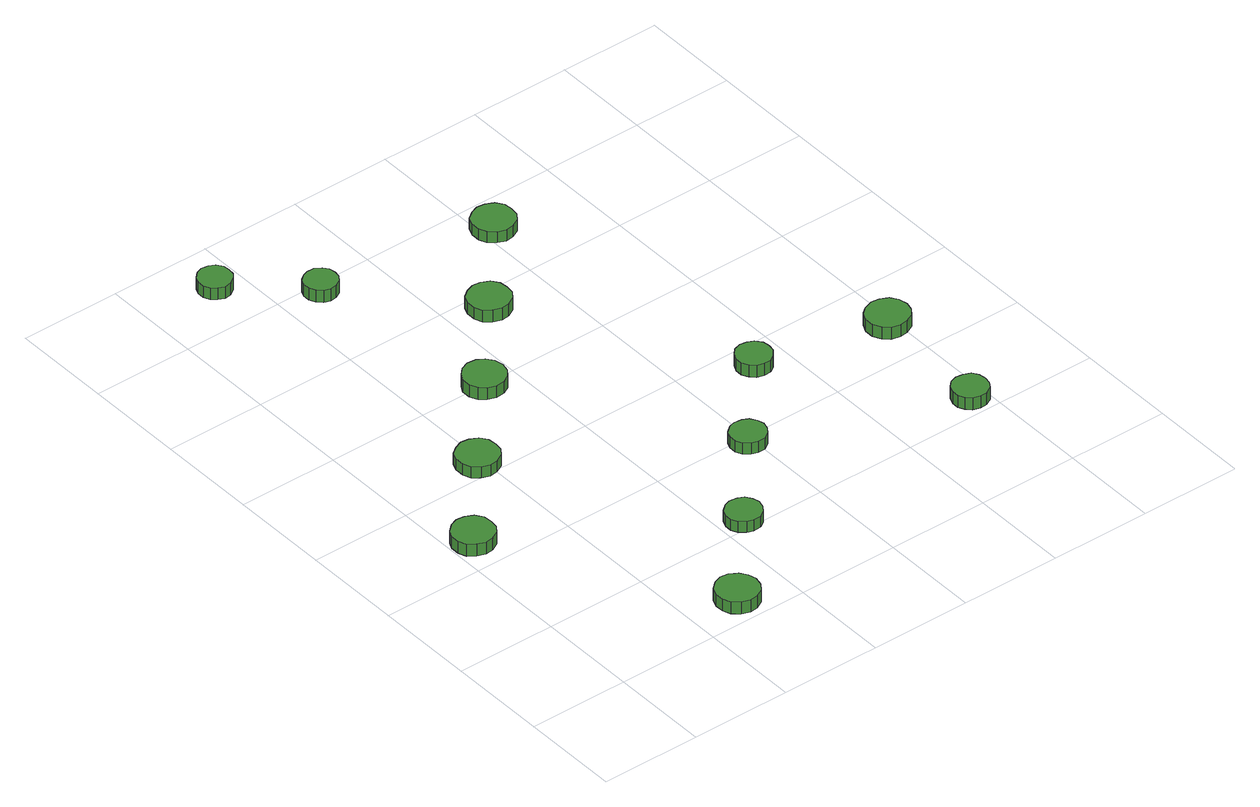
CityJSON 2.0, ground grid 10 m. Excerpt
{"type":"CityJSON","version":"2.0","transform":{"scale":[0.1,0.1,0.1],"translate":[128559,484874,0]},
"CityObjects":{
"tree1":{"type":"SolitaryVegetationObject","attributes":{"function":"something"},"geometry":[{"type":"MultiSurface","lod":"1","boundaries":[[[0,1,2,3,4,5,6,7,8,9,10,11,12,13,14]],[[15,16,17,18,19,20,21,22,23,24,25,26,27,28,29]],[[0,29,28,1]],[[1,28,27,2]],[[2,27,26,3]],[[3,26,25,4]],[[4,25,24,5]],[[5,24,23,6]],[[6,23,22,7]],[[7,22,21,8]],[[8,21,20,9]],[[9,20,19,10]],[[10,19,18,11]],[[11,18,17,12]],[[12,17,16,13]],[[13,16,15,14]],[[14,15,29,0]]]}]},
"tree2":{"type":"SolitaryVegetationObject","attributes":{"function":"something"},"geometry":[{"type":"MultiSurface","lod":"1","boundaries":[[[30,31,32,33,34,35,36,37,38,39,40,41,42,43,44]],[[45,46,47,48,49,50,51,52,53,54,55,56,57,58,59]],[[30,59,58,31]],[[31,58,57,32]],[[32,57,56,33]],[[33,56,55,34]],[[34,55,54,35]],[[35,54,53,36]],[[36,53,52,37]],[[37,52,51,38]],[[38,51,50,39]],[[39,50,49,40]],[[40,49,48,41]],[[41,48,47,42]],[[42,47,46,43]],[[43,46,45,44]],[[44,45,59,30]]]}]},
"tree3":{"type":"SolitaryVegetationObject","attributes":{"function":"something"},"geometry":[{"type":"MultiSurface","lod":"1","boundaries":[[[60,61,62,63,64,65,66,67,68,69,70,71,72,73,74]],[[75,76,77,78,79,80,81,82,83,84,85,86,87,88,89]],[[60,89,88,61]],[[61,88,87,62]],[[62,87,86,63]],[[63,86,85,64]],[[64,85,84,65]],[[65,84,83,66]],[[66,83,82,67]],[[67,82,81,68]],[[68,81,80,69]],[[69,80,79,70]],[[70,79,78,71]],[[71,78,77,72]],[[72,77,76,73]],[[73,76,75,74]],[[74,75,89,60]]]}]},
"tree4":{"type":"SolitaryVegetationObject","attributes":{"function":"something"},"geometry":[{"type":"MultiSurface","lod":"1","boundaries":[[[90,91,92,93,94,95,96,97,98,99,100,101,102,103,104]],[[105,106,107,108,109,110,111,112,113,114,115,116,117,118,119]],[[90,119,118,91]],[[91,118,117,92]],[[92,117,116,93]],[[93,116,115,94]],[[94,115,114,95]],[[95,114,113,96]],[[96,113,112,97]],[[97,112,111,98]],[[98,111,110,99]],[[99,110,109,100]],[[100,109,108,101]],[[101,108,107,102]],[[102,107,106,103]],[[103,106,105,104]],[[104,105,119,90]]]}]},
"tree5":{"type":"SolitaryVegetationObject","attributes":{"function":"something"},"geometry":[{"type":"MultiSurface","lod":"1","boundaries":[[[120,121,122,123,124,125,126,127,128,129,130,131,132,133,134]],[[135,136,137,138,139,140,141,142,143,144,145,146,147,148,149]],[[120,149,148,121]],[[121,148,147,122]],[[122,147,146,123]],[[123,146,145,124]],[[124,145,144,125]],[[125,144,143,126]],[[126,143,142,127]],[[127,142,141,128]],[[128,141,140,129]],[[129,140,139,130]],[[130,139,138,131]],[[131,138,137,132]],[[132,137,136,133]],[[133,136,135,134]],[[134,135,149,120]]]}]},
"tree6":{"type":"SolitaryVegetationObject","attributes":{"function":"something"},"geometry":[{"type":"MultiSurface","lod":"1","boundaries":[[[150,151,152,153,154,155,156,157,158,159,160,161,162,163,164]],[[165,166,167,168,169,170,171,172,173,174,175,176,177,178,179]],[[150,179,178,151]],[[151,178,177,152]],[[152,177,176,153]],[[153,176,175,154]],[[154,175,174,155]],[[155,174,173,156]],[[156,173,172,157]],[[157,172,171,158]],[[158,171,170,159]],[[159,170,169,160]],[[160,169,168,161]],[[161,168,167,162]],[[162,167,166,163]],[[163,166,165,164]],[[164,165,179,150]]]}]},
"tree7":{"type":"SolitaryVegetationObject","attributes":{"function":"something"},"geometry":[{"type":"MultiSurface","lod":"1","boundaries":[[[180,181,182,183,184,185,186,187,188,189,190,191,192,193,194]],[[195,196,197,198,199,200,201,202,203,204,205,206,207,208,209]],[[180,209,208,181]],[[181,208,207,182]],[[182,207,206,183]],[[183,206,205,184]],[[184,205,204,185]],[[185,204,203,186]],[[186,203,202,187]],[[187,202,201,188]],[[188,201,200,189]],[[189,200,199,190]],[[190,199,198,191]],[[191,198,197,192]],[[192,197,196,193]],[[193,196,195,194]],[[194,195,209,180]]]}]},
"tree8":{"type":"SolitaryVegetationObject","attributes":{"function":"something"},"geometry":[{"type":"MultiSurface","lod":"1","boundaries":[[[210,211,212,213,214,215,216,217,218,219,220,221,222,223,224]],[[225,226,227,228,229,230,231,232,233,234,235,236,237,238,239]],[[210,239,238,211]],[[211,238,237,212]],[[212,237,236,213]],[[213,236,235,214]],[[214,235,234,215]],[[215,234,233,216]],[[216,233,232,217]],[[217,232,231,218]],[[218,231,230,219]],[[219,230,229,220]],[[220,229,228,221]],[[221,228,227,222]],[[222,227,226,223]],[[223,226,225,224]],[[224,225,239,210]]]}]},
"tree9":{"type":"SolitaryVegetationObject","attributes":{"function":"something"},"geometry":[{"type":"MultiSurface","lod":"1","boundaries":[[[240,241,242,243,244,245,246,247,248,249,250,251,252,253,254]],[[255,256,257,258,259,260,261,262,263,264,265,266,267,268,269]],[[240,269,268,241]],[[241,268,267,242]],[[242,267,266,243]],[[243,266,265,244]],[[244,265,264,245]],[[245,264,263,246]],[[246,263,262,247]],[[247,262,261,248]],[[248,261,260,249]],[[249,260,259,250]],[[250,259,258,251]],[[251,258,257,252]],[[252,257,256,253]],[[253,256,255,254]],[[254,255,269,240]]]}]},
"tree10":{"type":"SolitaryVegetationObject","attributes":{"function":"something"},"geometry":[{"type":"MultiSurface","lod":"1","boundaries":[[[270,271,272,273,274,275,276,277,278,279,280,281,282,283,284]],[[285,286,287,288,289,290,291,292,293,294,295,296,297,298,299]],[[270,299,298,271]],[[271,298,297,272]],[[272,297,296,273]],[[273,296,295,274]],[[274,295,294,275]],[[275,294,293,276]],[[276,293,292,277]],[[277,292,291,278]],[[278,291,290,279]],[[279,290,289,280]],[[280,289,288,281]],[[281,288,287,282]],[[282,287,286,283]],[[283,286,285,284]],[[284,285,299,270]]]}]},
"tree11":{"type":"SolitaryVegetationObject","attributes":{"function":"something"},"geometry":[{"type":"MultiSurface","lod":"1","boundaries":[[[300,301,302,303,304,305,306,307,308,309,310,311,312,313,314]],[[315,316,317,318,319,320,321,322,323,324,325,326,327,328,329]],[[300,329,328,301]],[[301,328,327,302]],[[302,327,326,303]],[[303,326,325,304]],[[304,325,324,305]],[[305,324,323,306]],[[306,323,322,307]],[[307,322,321,308]],[[308,321,320,309]],[[309,320,319,310]],[[310,319,318,311]],[[311,318,317,312]],[[312,317,316,313]],[[313,316,315,314]],[[314,315,329,300]]]}]},
"tree12":{"type":"SolitaryVegetationObject","attributes":{"function":"something"},"geometry":[{"type":"MultiSurface","lod":"1","boundaries":[[[330,331,332,333,334,335,336,337,338,339,340,341,342,343,344]],[[345,346,347,348,349,350,351,352,353,354,355,356,357,358,359]],[[330,359,358,331]],[[331,358,357,332]],[[332,357,356,333]],[[333,356,355,334]],[[334,355,354,335]],[[335,354,353,336]],[[336,353,352,337]],[[337,352,351,338]],[[338,351,350,339]],[[339,350,349,340]],[[340,349,348,341]],[[341,348,347,342]],[[342,347,346,343]],[[343,346,345,344]],[[344,345,359,330]]]}]},
"tree13":{"type":"SolitaryVegetationObject","attributes":{"function":"something"},"geometry":[{"type":"MultiSurface","lod":"1","boundaries":[[[360,361,362,363,364,365,366,367,368,369,370,371,372,373,374]],[[375,376,377,378,379,380,381,382,383,384,385,386,387,388,389]],[[360,389,388,361]],[[361,388,387,362]],[[362,387,386,363]],[[363,386,385,364]],[[364,385,384,365]],[[365,384,383,366]],[[366,383,382,367]],[[367,382,381,368]],[[368,381,380,369]],[[369,380,379,370]],[[370,379,378,371]],[[371,378,377,372]],[[372,377,376,373]],[[373,376,375,374]],[[374,375,389,360]]]}]}
},
"vertices":[
[41,232,17],[40,241,17],[35,248,17],[27,252,17],[19,253,17],[11,250,17],[4,244,17],[1,237,17],[1,228,17],[4,220,17],[11,215,17],[19,212,17],[27,213,17],[35,217,17],[40,224,17],[40,224,4],[35,217,4],[27,213,4],[19,212,4],[11,215,4],[4,220,4],[1,228,4],[1,237,4],[4,244,4],[11,250,4],[19,253,4],[27,252,4],[35,248,4],[40,241,4],[41,232,4],
[169,26,17],[167,34,17],[162,41,17],[154,46,17],[146,47,17],[138,44,17],[131,38,17],[128,30,17],[128,22,17],[131,14,17],[138,8,17],[146,5,17],[154,6,17],[162,10,17],[167,17,17],[167,17,4],[162,10,4],[154,6,4],[146,5,4],[138,8,4],[131,14,4],[128,22,4],[128,30,4],[131,38,4],[138,44,4],[146,47,4],[154,46,4],[162,41,4],[167,34,4],[169,26,4],
[113,315,16],[112,324,16],[107,331,16],[99,335,16],[91,336,16],[83,333,16],[76,328,16],[73,320,16],[73,311,16],[76,303,16],[83,298,16],[91,295,16],[99,296,16],[107,300,16],[112,307,16],[112,307,4],[107,300,4],[99,296,4],[91,295,4],[83,298,4],[76,303,4],[73,311,4],[73,320,4],[76,328,4],[83,333,4],[91,336,4],[99,335,4],[107,331,4],[112,324,4],[113,315,4],
[239,108,17],[237,115,17],[233,121,17],[227,124,17],[219,125,17],[213,123,17],[207,118,17],[204,111,17],[204,104,17],[207,98,17],[213,93,17],[219,91,17],[227,91,17],[233,95,17],[237,101,17],[237,101,5],[233,95,5],[227,91,5],[219,91,5],[213,93,5],[207,98,5],[204,104,5],[204,111,5],[207,118,5],[213,123,5],[219,125,5],[227,124,5],[233,121,5],[237,115,5],[239,108,5],
[88,652,15],[87,658,15],[83,664,15],[77,667,15],[70,668,15],[64,666,15],[59,661,15],[56,655,15],[56,648,15],[59,642,15],[64,638,15],[70,635,15],[77,636,15],[83,640,15],[87,645,15],[87,645,2],[83,640,2],[77,636,2],[70,635,2],[64,638,2],[59,642,2],[56,648,2],[56,655,2],[59,661,2],[64,666,2],[70,668,2],[77,667,2],[83,664,2],[87,658,2],[88,652,2],
[187,397,17],[185,406,17],[180,413,17],[173,417,17],[164,418,17],[156,415,17],[150,409,17],[146,402,17],[146,393,17],[150,385,17],[156,380,17],[164,377,17],[173,378,17],[180,382,17],[185,389,17],[185,389,4],[180,382,4],[173,378,4],[164,377,4],[156,380,4],[150,385,4],[146,393,4],[146,402,4],[150,409,4],[156,415,4],[164,418,4],[173,417,4],[180,413,4],[185,406,4],[187,397,4],
[157,591,15],[156,598,15],[152,603,15],[146,607,15],[139,607,15],[133,605,15],[128,601,15],[125,595,15],[125,588,15],[128,582,15],[133,577,15],[139,575,15],[146,576,15],[152,579,15],[156,585,15],[156,585,2],[152,579,2],[146,576,2],[139,575,2],[133,577,2],[128,582,2],[125,588,2],[125,595,2],[128,601,2],[133,605,2],[139,607,2],[146,607,2],[152,603,2],[156,598,2],[157,591,2],
[311,191,17],[309,198,17],[305,204,17],[299,207,17],[291,208,17],[285,206,17],[279,201,17],[276,195,17],[276,187,17],[279,181,17],[285,176,17],[291,174,17],[299,174,17],[305,178,17],[309,184,17],[309,184,5],[305,178,5],[299,174,5],[291,174,5],[285,176,5],[279,181,5],[276,187,5],[276,195,5],[279,201,5],[285,206,5],[291,208,5],[299,207,5],[305,204,5],[309,198,5],[311,191,5],
[259,481,16],[258,489,16],[253,496,16],[245,500,16],[237,501,16],[229,498,16],[222,493,16],[219,485,16],[219,476,16],[222,468,16],[229,463,16],[237,460,16],[245,461,16],[253,465,16],[258,472,16],[258,472,3],[253,465,3],[245,461,3],[237,460,3],[229,463,3],[222,468,3],[219,476,3],[219,485,3],[222,493,3],[229,498,3],[237,501,3],[245,500,3],[253,496,3],[258,489,3],[259,481,3],
[383,273,17],[382,280,17],[377,286,17],[371,289,17],[364,290,17],[357,288,17],[352,283,17],[349,276,17],[349,269,17],[352,263,17],[357,258,17],[364,256,17],[371,256,17],[377,260,17],[382,266,17],[382,266,4],[377,260,4],[371,256,4],[364,256,4],[357,258,4],[352,263,4],[349,269,4],[349,276,4],[352,283,4],[357,288,4],[364,290,4],[371,289,4],[377,286,4],[382,280,4],[383,273,4],
[331,564,16],[330,572,16],[325,579,16],[317,583,16],[309,584,16],[301,581,16],[294,576,16],[291,568,16],[291,559,16],[294,552,16],[301,546,16],[309,543,16],[317,544,16],[325,548,16],[330,555,16],[330,555,4],[325,548,4],[317,544,4],[309,543,4],[301,546,4],[294,552,4],[291,559,4],[291,568,4],[294,576,4],[301,581,4],[309,584,4],[317,583,4],[325,579,4],[330,572,4],[331,564,4],
[500,120,17],[499,127,17],[495,133,17],[488,136,17],[481,137,17],[474,135,17],[469,130,17],[466,123,17],[466,116,17],[469,110,17],[474,105,17],[481,103,17],[488,103,17],[495,107,17],[499,113,17],[499,113,4],[495,107,4],[488,103,4],[481,103,4],[474,105,4],[469,110,4],[466,116,4],[466,123,4],[469,130,4],[474,135,4],[481,137,4],[488,136,4],[495,133,4],[499,127,4],[500,120,4],
[513,244,17],[511,253,17],[506,260,17],[498,264,17],[490,265,17],[481,262,17],[475,257,17],[471,249,17],[471,240,17],[475,232,17],[481,226,17],[490,224,17],[498,225,17],[506,229,17],[511,236,17],[511,236,4],[506,229,4],[498,225,4],[490,224,4],[481,226,4],[475,232,4],[471,240,4],[471,249,4],[475,257,4],[481,262,4],[490,265,4],[498,264,4],[506,260,4],[511,253,4],[513,244,4]
]}
